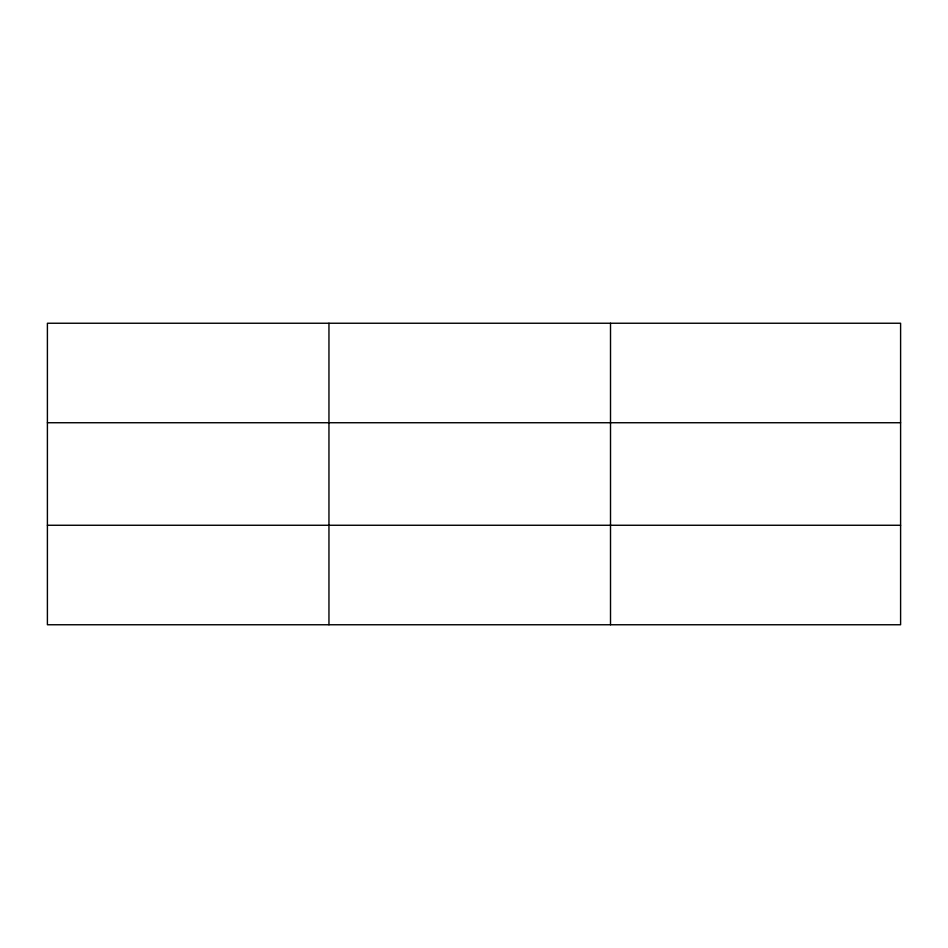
<?xml version="1.0" encoding="UTF-8"?>
<svg xmlns="http://www.w3.org/2000/svg" width="948" height="948" viewBox="0 0 948 948"><rect width="100%" height="100%" fill="white"/><g stroke="black" fill="none" stroke-linecap="round" stroke-linejoin="round"><path stroke-width="1.42" d="M328.956 624.756L328.956 323.244M610.512 624.756L610.512 323.244M900.6 525.263L900.6 624.756L47.4 624.756L47.4 323.244L900.6 323.244L900.6 525.263L47.4 525.263M47.4 422.737L900.6 422.737"/></g></svg>
